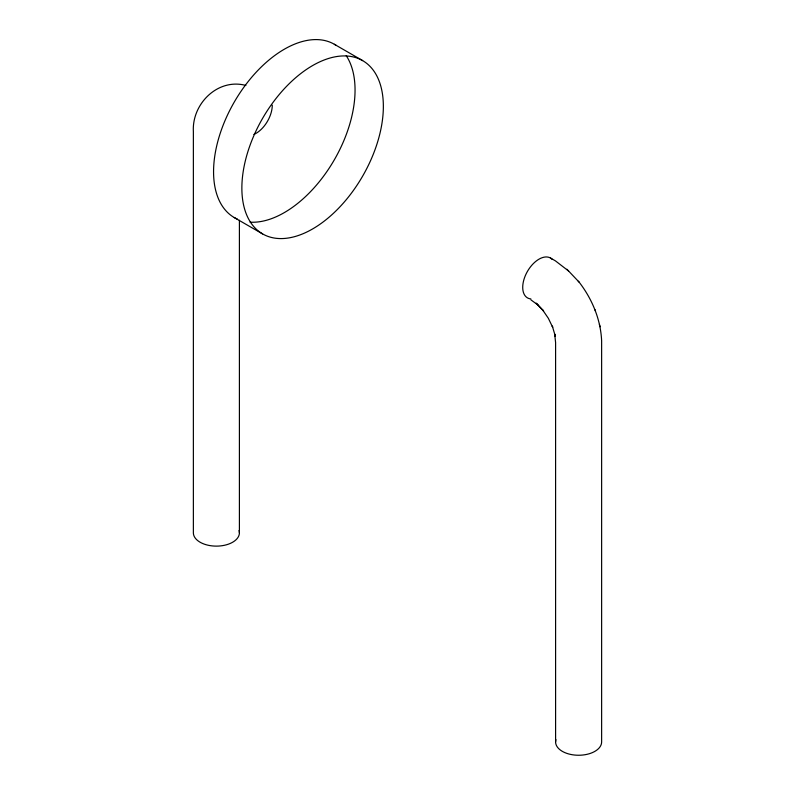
<?xml version="1.0" encoding="UTF-8"?>
<svg xmlns="http://www.w3.org/2000/svg" width="795" height="795" viewBox="0 0 795 795"><rect width="100%" height="100%" fill="white"/><g stroke="black" fill="none" stroke-linecap="round" stroke-linejoin="round"><path stroke-width="1.19" d="M245.874 85.443C217.76 77.831 191.704 103.966 193.374 131.682L193.374 532.839A23.015 13.286 0 0 0 218.396 546.076A23.015 13.286 0 0 0 239.047 530.533M334.327 44.272L362.629 60.609A100.051 57.767 -60 0 1 330.919 215.594A100.051 57.767 -60 0 1 244.274 165.569A100.051 57.767 -60 0 1 362.629 60.609M550.498 258.027L555.496 260.919L568.604 271.025M234.277 217.562L262.579 233.899M530.981 299.904L537.887 304.942L543.611 310.994L536.178 303.153L537.887 304.942M578.233 281.201L579.118 282.126C592.106 298.96 600.682 319.441 601.626 340.807L601.626 741.964A23.015 13.286 0 0 1 576.604 755.2A23.015 13.286 0 0 1 555.953 739.658M566.905 269.237L579.118 282.126M542.727 310.07L548.351 318.298L552.674 327.292L552.316 326.059L555.387 336.424L554.691 334.049L555.596 342.546L555.596 741.964M599.42 324.4L600.116 326.775M595.067 309.752L595.425 310.984M239.404 220.255L239.404 532.839M237.377 219.142A100.051 57.767 -60 0 1 233.78 102.913A100.051 57.767 -60 0 1 336.295 45.494M346.222 55.65A100.051 57.767 -60 0 1 334.327 159.805A100.051 57.767 -60 0 1 250.077 222.173M272.278 105.188A23.015 13.286 -60 0 1 253.883 134.435M530.861 298.93A23.015 13.286 -60 0 1 526.996 272.188A23.015 13.286 -60 0 1 552.326 259.488"/></g></svg>
